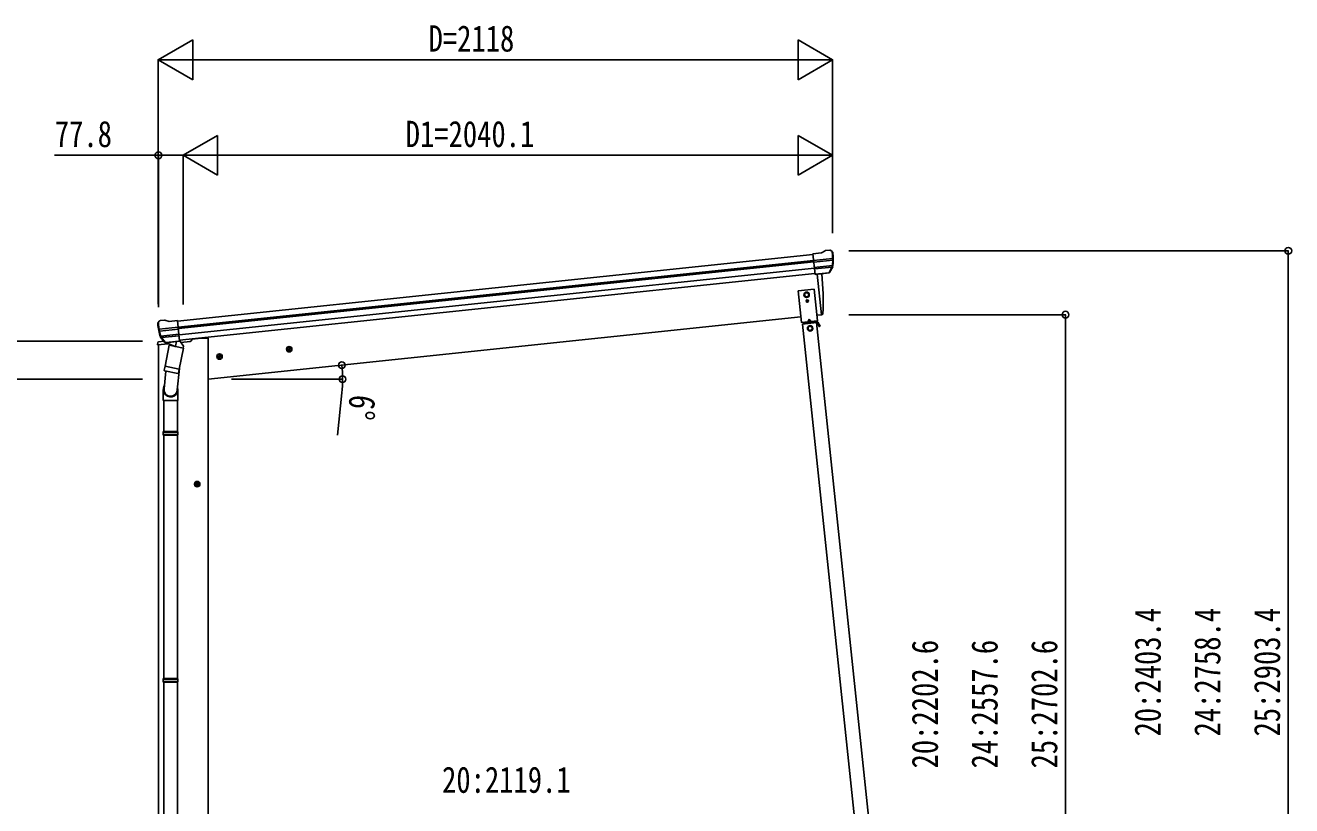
# Model space of a CAD drawing. Units: millimetres, scale not verified. Extents: x -10512 to 10512, y -7425 to 7425.
# Drawn here: x -8000 to -4022, y -2480 to -29 of the extents above; entities that cross this region are included whole.
import ezdxf
from ezdxf.enums import TextEntityAlignment as Align

# ---------------------------------------------------------------- set-up
doc = ezdxf.new("R2010")
doc.units = ezdxf.units.MM
doc.header["$LTSCALE"] = 30
for name, color, linetype in [('0-4_YKK_13', 4, 'Continuous'), ('0-5_YKK_A1', 4, 'Continuous'), ('0-6_YKK_D', 6, 'Continuous')]:
    doc.layers.add(name, color=color, linetype=linetype)
doc.styles.add('ＭＳ ゴシック', font='')
doc.styles.get('ＭＳ ゴシック').set_extended_font_data('MS Gothic')

msp = doc.modelspace()

# ---------------------------------------------------------------- linework, layer by layer
at = {"layer": '0-4_YKK_13'}
for p, q in [((-5499.38, -744.17), (-5525.91, -746.95)), ((-5519.12, -811.51), (-5525.91, -746.95)), ((-5473.07, -735.37), (-5473.07, -735.37)), ((-5469.4, -736.45), (-5469.4, -736.45)), ((-5469.4, -736.45), (-5465.08, -739.95)), ((-5465.08, -739.95), (-5464.22, -740.65)), ((-5462.83, -744.35), (-5463.14, -742.5)), ((-5523.75, -767.48), (-5464.01, -761.2)), ((-5463.53, -767.07), (-5523.13, -773.34)), ((-5464.37, -783.83), (-5521.4, -789.82)), ((-5465.76, -788.49), (-5520.93, -794.29)), ((-5474.32, -805.07), (-5464.87, -786.77)), ((-5473.26, -805.5), (-5463.14, -787.24)), ((-5475.77, -806.72), (-5519.14, -811.28)), ((-5519.12, -811.51), (-5509.18, -810.46)), ((-5512.24, -810.78), (-5498.85, -938.17)), ((-5509.18, -810.46), (-5508.9, -810.53)), ((-5508.9, -810.53), (-5483.57, -807.86)), ((-5483.57, -807.86), (-5483.32, -807.74)), ((-5483.32, -807.74), (-5475.63, -806.94)), ((-5544.78, -895.1), (-5545.6, -895.1)), ((-5542.32, -895.92), (-5541.5, -895.92)), ((-5537.64, -951.74), (-5541.62, -960.67)), ((-5537.64, -951.74), (-5531.9, -959.65)), ((-5498.85, -938.17), (-5496.8, -937.89)), ((-7584.23, -967.31), (-7584.31, -965.44)), ((-7582.94, -962.55), (-7583.64, -963.41)), ((-7579.44, -958.23), (-7582.94, -962.55)), ((-7519.83, -977.28), (-7579.57, -983.56)), ((-7579.44, -958.23), (-7579.44, -958.23)), ((-7578.82, -989.4), (-7519.22, -983.13)), ((-7576.09, -956.4), (-7576.08, -956.4)), ((-7548.51, -959.54), (-7521.99, -956.75)), ((-7515.21, -1021.3), (-7521.99, -956.75)), ((-5514.36, -962.83), (-5558.12, -967.43)), ((-5513.5, -959.72), (-5556.94, -964.29)), ((-5556.62, -967.27), (-5556.94, -964.29)), ((-5542.2, -965.76), (-5542.52, -962.77)), ((-5542.26, -965.26), (-5530.32, -964.01)), ((-5530.27, -964.5), (-5530.58, -961.52)), ((-5515.85, -962.99), (-5516.16, -960)), ((-5515.9, -962.49), (-5513.23, -962.21)), ((-5502.53, -974.6), (-5510.61, -961.16)), ((-5507.25, -971.61), (-5505.11, -970.32)), ((-7583.94, -1025.9), (-7584.84, -1032.74)), ((-7584.84, -1032.74), (-7551.11, -1029.19)), ((-7564.43, -1021.54), (-7581.28, -1023.31)), ((-7561.31, -1024.96), (-7575.01, -1009.2)), ((-7574.52, -1005.61), (-7517.49, -999.62)), ((-7560.37, -1024.32), (-7573.42, -1008.38)), ((-7572.19, -1009.88), (-7517.02, -1004.08)), ((-7547.87, -1034.24), (-7561.23, -1099.9)), ((-7551.01, -1025.07), (-7558.7, -1025.88)), ((-7558.61, -1025.64), (-7515.23, -1021.08)), ((-7557.86, -1025.88), (-7556.29, -1025.71)), ((-7556.29, -1025.71), (-7518.75, -1021.77)), ((-7554.5, -1026.18), (-7554.65, -1026.91)), ((-7554.03, -1028.04), (-7529.28, -1037.79)), ((-7550.74, -1025.13), (-7551.01, -1025.07)), ((-7525.41, -1022.47), (-7550.74, -1025.13)), ((-7502.99, -1043.37), (-7547.87, -1034.24)), ((-7545.7, -1031.32), (-7546.36, -1034.55)), ((-7524.89, -1022.8), (-7527.81, -1037.15)), ((-7525.15, -1022.35), (-7525.41, -1022.47)), ((-7515.21, -1021.3), (-7525.15, -1022.35)), ((-7518.75, -1021.77), (-7517.19, -1021.6)), ((-7515.37, -1019.72), (-7514.45, -1019.91)), ((-7514.45, -1019.91), (-7503.24, -1036.83)), ((-7511.09, -1024.98), (-7481.82, -1021.91)), ((-7476.96, -1014.36), (-7477.39, -1017.59)), ((-7516.35, -1109.03), (-7502.99, -1043.37)), ((-7503.24, -1036.83), (-7504.51, -1043.06)), ((-7563.71, -1112.14), (-7561.22, -1099.9)), ((-7563.5, -1113.54), (-7563.5, -1113.54)), ((-7516.35, -1109.03), (-7561.23, -1099.9)), ((-7515.92, -1106.89), (-7522.57, -1174.63)), ((-7516.36, -1109.03), (-7518.9, -1121.5)), ((-7558.82, -1115.18), (-7564.38, -1170.91)), ((-7562.16, -1114.5), (-7521.2, -1122.84)), ((-7566.53, -1208.07), (-7566.53, -1173.72)), ((-7520.53, -1173.41), (-7520.53, -1208.07)), ((-7520.53, -1208.07), (-7566.53, -1208.07)), ((-7564.53, -1208.07), (-7564.53, -1304.81)), ((-7522.53, -1208.07), (-7522.53, -1304.81)), ((-7566.53, -1306.81), (-7565.53, -1304.81)), ((-7520.53, -1306.81), (-7566.53, -1306.81)), ((-7521.53, -1304.81), (-7565.53, -1304.81)), ((-7520.53, -1306.81), (-7521.53, -1304.81)), ((-7520.53, -1306.81), (-7520.53, -1314.81)), ((-7520.53, -1314.81), (-7566.53, -1314.81)), ((-7521.53, -1316.81), (-7565.53, -1316.81)), ((-7564.53, -1316.81), (-7564.53, -2080.69)), ((-7522.53, -1316.81), (-7522.53, -2080.69)), ((-7520.53, -1314.81), (-7521.53, -1316.81)), ((-7566.53, -2082.69), (-7565.53, -2080.69)), ((-7520.53, -2082.69), (-7566.53, -2082.69)), ((-7520.53, -2090.69), (-7566.53, -2090.69)), ((-7521.53, -2080.69), (-7565.53, -2080.69)), ((-7521.53, -2092.69), (-7565.53, -2092.69)), ((-7564.53, -2092.69), (-7564.53, -2901.19)), ((-7522.53, -2092.69), (-7522.53, -2901.19)), ((-7520.53, -2082.69), (-7521.53, -2080.69)), ((-7520.53, -2090.69), (-7521.53, -2092.69)), ((-7520.53, -2082.69), (-7520.53, -2090.69))]:
    msp.add_line(p, q, dxfattribs=at)
for points in [[(-5499.38, -744.17), (-5487.78, -737.2), (-5487.78, -737.2)], [(-5486.55, -736.79), (-5486.55, -736.79), (-5473.07, -735.37)], [(-5545.6, -895.1), (-5545.6, -895.92), (-5544.78, -895.92)], [(-5543.14, -894.28), (-5543.14, -893.46), (-5543.96, -893.46), (-5543.96, -894.28)], [(-5543.96, -896.74), (-5543.96, -897.56), (-5543.14, -897.56), (-5543.14, -896.74)], [(-5541.5, -895.92), (-5541.5, -895.1), (-5542.32, -895.1)], [(-7562.6, -954.99), (-7562.6, -954.99), (-7576.08, -956.4)], [(-7548.51, -959.54), (-7561.31, -955.13), (-7561.31, -955.13)], [(-5502.53, -974.6), (-5504.68, -975.89), (-5512.75, -962.45)], [(-7566.53, -1306.81), (-7566.53, -1314.81), (-7565.53, -1316.81)], [(-7566.53, -2082.69), (-7566.53, -2090.69), (-7565.53, -2092.69)]]:
    msp.add_lwpolyline(points, dxfattribs=at)
for points in [[(-5511.9, -957.54), (-5522.35, -858.09), (-5572.08, -863.32), (-5561.62, -962.77)], [(-5545.78, -868.12), (-5552.21, -871.99), (-5552.08, -879.49), (-5545.51, -883.13), (-5539.08, -879.26), (-5539.21, -871.76)], [(-5534.7, -973.54), (-5541.13, -977.4), (-5541, -984.91), (-5534.43, -988.55), (-5528, -984.68), (-5528.13, -977.18)]]:
    msp.add_lwpolyline(points, close=True, dxfattribs=at)
for centre, radius in [((-5545.64, -875.62), 8.5), ((-5545.64, -875.62), 7.7), ((-5545.64, -875.62), 6.5), ((-5545.64, -875.62), 6.5), ((-5543.55, -895.51), 3.75), ((-5534.56, -981.04), 8.5), ((-5534.56, -981.04), 7.7), ((-5534.56, -981.04), 6.5)]:
    msp.add_circle(centre, radius, dxfattribs=at)
for centre, radius, start, end in [((-5486.24, -739.77), 3, 96.02369, 120.97631), ((-5472.55, -740.34), 5, 51.04426, 95.95574), ((-5656.39, -766), 192.44, 1.4271, 6.57578), ((-5663.73, -765.46), 202, 354.13916, 6), ((-5467.53, -785.39), 3, 332.69111, 354.20009), ((-5663.73, -765.46), 200.2, 354.20009, 359.53883), ((-5418.74, -759.09), 45.32, 182.67122, 185.64518), ((-5463.34, -768.41), 1.35, 95.1605, 97.91927), ((-5460.74, -766.85), 2.74, 179.02151, 184.43412), ((-5465.77, -785.78), 3, 331, 354.13916), ((-6393.45, -897.96), 900, 357.63919, 5.64986), ((-5475.88, -804.04), 2.99, 285.2717, 331.00739), ((-5544.78, -894.28), 0.82, 270, 0), ((-5544.78, -896.74), 0.82, 0, 90), ((-5542.32, -894.28), 0.82, 180, 270), ((-5542.32, -896.74), 0.82, 90, 180), ((-5497.21, -934.91), 3, 278, 357.63919), ((-7383.33, -946.2), 202, 186, 197.86084), ((-7390.4, -948.25), 192.44, 185.42422, 190.5729), ((-7624.29, -990.91), 45.32, 6.35482, 9.32878), ((-7575.56, -961.38), 5, 96.04426, 140.95574), ((-7581.6, -989.77), 2.74, 7.56588, 12.97849), ((-7578.73, -990.75), 1.35, 94.08073, 96.8395), ((-7383.33, -946.2), 200.2, 192.46117, 197.79991), ((-7562.28, -957.97), 3, 71.02369, 95.97631), ((-5513.18, -962.71), 3, 31, 96), ((-5513.18, -962.71), 0.5, 31, 96), ((-7580.96, -1026.3), 3, 96, 172.5), ((-7572.74, -1007.23), 3, 197.86084, 221), ((-7571.1, -1006.48), 3, 197.79991, 219.30889), ((-7559.05, -1022.99), 2.99, 220.99261, 266.7283), ((-7557.91, -1025.38), 0.5, 240.73754, 276), ((-7554.99, -1026.08), 0.5, 348.5, 96), ((-7553.67, -1027.11), 1, 168.5, 248.5), ((-7524.31, -1022.96), 0.604, 93.09842, 164.70595), ((-7517.24, -1021.11), 0.5, 276, 311.26246), ((-7482.34, -1016.94), 5, 276, 352.5), ((-7528.8, -1036.87), 1.03, 242.53897, 344.46569), ((-7561.81, -1112.57), 1.95, 167.54017, 209.97766), ((-7561.76, -1112.54), 2, 209.90962, 258.5), ((-7520.8, -1120.88), 2, 258.5, 341.96843), ((-7536.53, -1173.72), 30, 177.45142, 180)]:
    msp.add_arc(centre, radius, start, end, dxfattribs=at)
for centre, major_axis, ratio, start_param, end_param in [((-5465.09, -743.95), (-0.87, 5.91), 0.020485, 0.671432, 1.5691306), ((-5470.49, -739.43), (5.88, -1.31), 0.24881, 0.460585, 0.4641038), ((-5466.11, -742.98), (-2.34, 1.9), 0.995767, 3.9859716, 4.712389), ((-5661.42, -787.41), (-20.92, 199.05), 0.994373, 4.7113789, 4.7277536), ((-5476.08, -803.74), (-0.11, 3), 0.642905, 3.2459383, 4.203928), ((-5475.95, -803.95), (1.66, -2.51), 0.997631, 5.8041905, 5.8929484), ((-5476.02, -803.84), (3.53, -2.11), 0.650902, 5.2561448, 5.3289554), ((-5473.65, -803.49), (1.08, 3.13), 0.040856, 2.1135035, 2.1416249), ((-7581.31, -965.3), (1.9, 2.34), 0.995767, 1.5707963, 2.2972137), ((-7577.76, -960.92), (-5.48, -2.51), 0.24881, 5.8190815, 5.8226003), ((-7582.1, -966.46), (-0.38, 5.97), 0.020485, 4.7140547, 5.6117533), ((-7381.03, -968.15), (-20.92, 199.05), 0.994373, 1.5554317, 1.5718064), ((-7561.35, -1022.91), (-1.71, 2.84), 0.040856, 4.1415604, 4.1696818), ((-7558.92, -1022.66), (-0.51, 2.96), 0.642905, 2.0792573, 3.037247), ((-7558.96, -1022.76), (-3.02, -2.79), 0.650902, 0.9542299, 1.0270405), ((-7559.01, -1022.89), (-1.1, -2.8), 0.997631, 0.3902369, 0.4789948), ((-7543.53, -1173.41), (23, 0), 0.996195, 2.621936, 6.6074797), ((-7543.53, -1173.41), (21, 0), 0.996195, 3.0215498, 6.2247991)]:
    msp.add_ellipse(centre, major_axis=major_axis, ratio=ratio, start_param=start_param, end_param=end_param, dxfattribs=at)
at = {"layer": '0-5_YKK_A1'}
for p, q in [((-7521.78, -958.74), (-5525.7, -748.94)), ((-7519.8, -977.64), (-5523.71, -767.84)), ((-7519.37, -981.81), (-5523.27, -772.02)), ((-7517.27, -1001.67), (-5521.18, -791.88)), ((-5519.43, -808.61), (-7515.51, -1018.41)), ((-5512.24, -810.78), (-5498.85, -938.17)), ((-5563.49, -944.97), (-7426.19, -1140.75)), ((-5498.85, -938.17), (-5513.77, -939.74)), ((-5390.87, -2558.67), (-5558.12, -967.43)), ((-5347.11, -2554.07), (-5514.36, -962.83)), ((-7581.69, -3140.75), (-7581.69, -1032.41)), ((-7380.03, -1068.52), (-7399.92, -1070.62)), ((-7390.76, -1062.11), (-7396.83, -1066.52)), ((-7396.83, -1066.52), (-7396.05, -1073.98)), ((-7396.05, -1073.98), (-7389.19, -1077.03)), ((-7388.93, -1079.51), (-7391.02, -1059.62)), ((-7383.9, -1065.16), (-7390.76, -1062.11)), ((-7161.23, -1045.53), (-7181.13, -1047.62)), ((-7171.96, -1039.11), (-7178.04, -1043.52)), ((-7178.04, -1043.52), (-7177.25, -1050.99)), ((-7177.25, -1050.99), (-7170.4, -1054.04)), ((-7170.13, -1056.52), (-7172.23, -1036.63)), ((-7165.11, -1042.16), (-7171.96, -1039.11)), ((-7450.19, -1470.3), (-7470.19, -1470.3)), ((-7460.19, -1462.79), (-7466.69, -1466.54)), ((-7466.69, -1466.54), (-7466.69, -1474.05)), ((-7460.19, -1480.3), (-7460.19, -1460.3)), ((-7453.69, -1466.54), (-7460.19, -1462.79)), ((-7466.69, -1474.05), (-7460.19, -1477.8))]:
    msp.add_line(p, q, dxfattribs=at)
for points in [[(-7426.19, -3140.75), (-7426.19, -1011.75), (-7446.19, -1011.75), (-7477.04, -1014.99)], [(-7389.19, -1077.03), (-7383.12, -1072.62), (-7383.9, -1065.16)], [(-7170.4, -1054.04), (-7164.32, -1049.63), (-7165.11, -1042.16)], [(-7460.19, -1477.8), (-7453.69, -1474.05), (-7453.69, -1466.54)]]:
    msp.add_lwpolyline(points, dxfattribs=at)
for centre, radius in [((-7389.97, -1069.57), 8.5), ((-7389.97, -1069.57), 7.7), ((-7389.97, -1069.57), 6.5), ((-7171.18, -1046.57), 8.5), ((-7171.18, -1046.57), 7.7), ((-7171.18, -1046.57), 6.5), ((-7460.19, -1470.3), 8.5), ((-7460.19, -1470.3), 7.7), ((-7460.19, -1470.3), 6.5)]:
    msp.add_circle(centre, radius, dxfattribs=at)
at = {"layer": '0-6_YKK_D'}
for p, q in [((-7582.44, -137.35), (-7474.19, -74.85)), ((-7474.19, -199.85), (-7474.19, -74.85)), ((-5464.06, -137.35), (-5572.31, -74.85)), ((-5572.31, -74.85), (-5572.31, -199.85)), ((-7582.44, -904.76), (-7582.44, -136.35)), ((-7582.44, -137.35), (-7474.19, -199.85)), ((-7582.44, -137.35), (-7365.93, -137.35)), ((-7457.44, -137.35), (-5589.06, -137.35)), ((-5464.06, -137.35), (-5680.56, -137.35)), ((-5464.06, -137.35), (-5572.31, -199.85)), ((-5464.06, -682.03), (-5464.06, -136.35)), ((-7504.19, -437.35), (-7395.94, -374.85)), ((-7395.94, -499.85), (-7395.94, -374.85)), ((-5464.06, -437.35), (-5572.31, -374.85)), ((-5572.31, -374.85), (-5572.31, -499.85)), ((-7581.94, -914.77), (-7581.94, -436.35)), ((-7504.19, -906.6), (-7504.19, -436.35)), ((-7504.19, -905.6), (-7504.19, -436.35)), ((-7504.19, -437.35), (-7395.94, -499.85)), ((-7504.19, -437.35), (-7287.68, -437.35)), ((-7379.19, -437.35), (-5589.06, -437.35)), ((-5464.06, -437.35), (-5680.56, -437.35)), ((-5464.06, -437.35), (-5572.31, -499.85)), ((-5464.06, -681.03), (-5464.06, -436.35)), ((-5412.83, -737.35), (-4031.42, -737.35)), ((-4032.42, -3140.75), (-4032.42, -737.35)), ((-5413.22, -938.17), (-4731.42, -938.17)), ((-4732.42, -938.17), (-4732.42, -3140.75)), ((-7632.44, -1021.26), (-8815.88, -1021.26)), ((-7632.44, -1140.75), (-8115.88, -1140.75)), ((-7352.08, -1140.75), (-7002.53, -1140.75)), ((-7005.66, -1183.19), (-7019.11, -1316.51))]:
    msp.add_line(p, q, dxfattribs=at)
msp.add_lwpolyline([(-7504.19, -437.35), (-7581.94, -437.35), (-7908.44, -437.35)], dxfattribs=at)
for centre in [(-7581.94, -437.35), (-4032.42, -737.35), (-4732.42, -938.17), (-7005.84, -1096.54), (-7003.53, -1140.75)]:
    msp.add_circle(centre, 10.62, dxfattribs=at)
for start, end in [(0, 6), (354.23974, 0)]:
    msp.add_arc((-7426.44, -1140.75), 422.91, start, end, dxfattribs=at)

# ---------------------------------------------------------------- texts
at = {"layer": '0-6_YKK_D', "style": 'ＭＳ ゴシック', "width": 0.8}
for s, p in [('D=2118', (-6733.25, -136.35)), ('77.8', (-7907.44, -436.35)), ('D1=2040.1', (-6805.12, -436.35)), ('20:2119.1', (-6690.87, -2464.75))]:
    msp.add_text(s, height=82.48, dxfattribs=at).set_placement(p, align=Align.BOTTOM_LEFT)
for s, rotation, p in [('6°', 264.24, (-7004.77, -1184.29)), ('20:2403.4', 90, (-4408.42, -2263.05)), ('24:2758.4', 90, (-4220.92, -2263.05)), ('25:2903.4', 90, (-4033.42, -2263.05)), ('20:2202.6', 90, (-5108.42, -2363.46)), ('24:2557.6', 90, (-4920.92, -2363.46)), ('25:2702.6', 90, (-4733.42, -2363.46))]:
    msp.add_text(s, height=82.48, rotation=rotation, dxfattribs=at).set_placement(p, align=Align.BOTTOM_LEFT)

doc.saveas('drawing.dxf')
